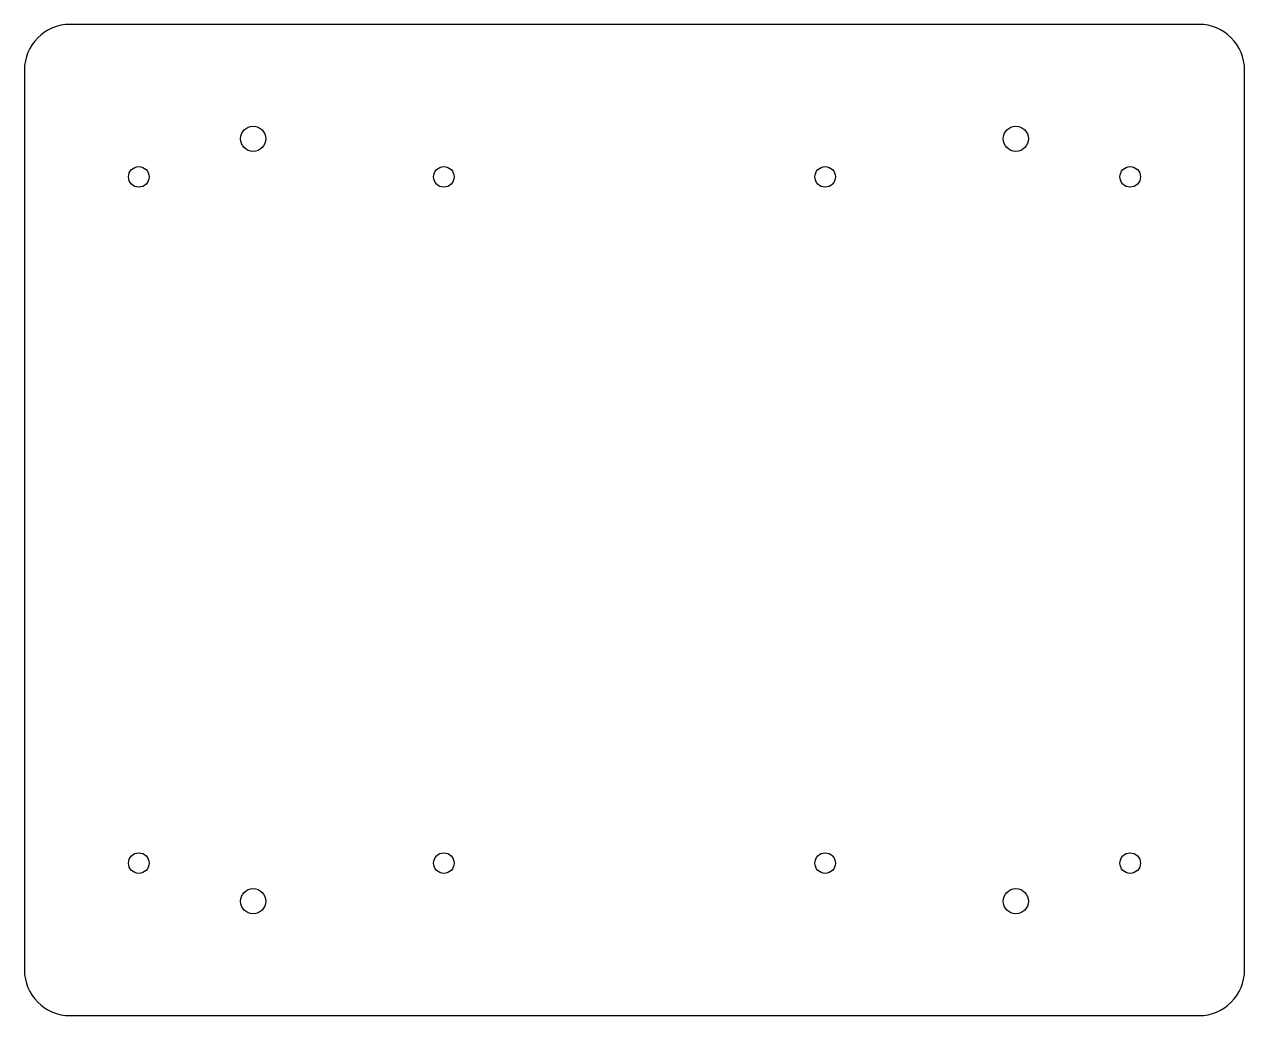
# Model space of a CAD drawing. Header units: millimetres. Extents: x 0 to 160, y 0 to 130.
import ezdxf

# ---------------------------------------------------------------- set-up
doc = ezdxf.new("R2010")
doc.units = ezdxf.units.MM

msp = doc.modelspace()

# ---------------------------------------------------------------- linework, layer by layer
for p, q in [((154, 130), (6, 130)), ((0, 124), (0, 6)), ((160, 6), (160, 124)), ((6, 0), (154, 0))]:
    msp.add_line(p, q)
for centre, radius in [((30, 115), 1.65), ((130, 115), 1.65), ((15, 110), 1.35), ((55, 110), 1.35), ((105, 110), 1.35), ((145, 110), 1.35), ((15, 20), 1.35), ((55, 20), 1.35), ((105, 20), 1.35), ((145, 20), 1.35), ((30, 15), 1.65), ((130, 15), 1.65)]:
    msp.add_circle(centre, radius)
for centre, start, end in [((6, 124), 90, 180), ((154, 124), 0, 90), ((6, 6), 180, 270), ((154, 6), 270, 360)]:
    msp.add_arc(centre, 6, start, end)

doc.saveas('drawing.dxf')
